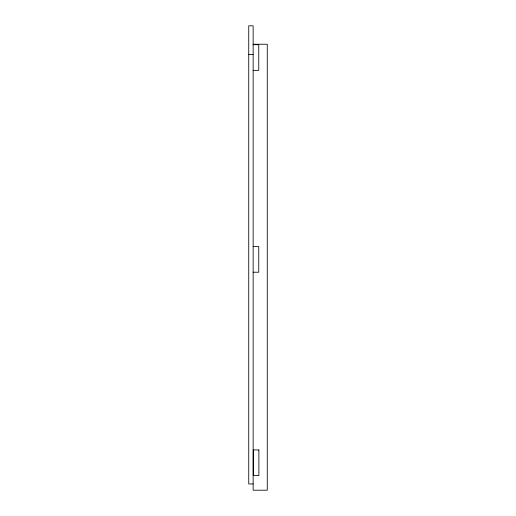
<?xml version="1.0" encoding="UTF-8"?>
<svg xmlns="http://www.w3.org/2000/svg" width="516" height="516" viewBox="0 0 516 516"><rect width="100%" height="100%" fill="white"/><g stroke="black" fill="none" stroke-linecap="round" stroke-linejoin="round"><path stroke-width="0.77" d="M253.143 44.234L267.262 44.234L267.262 490.2L253.143 490.2L253.143 25.8L248.738 25.8L248.738 483.956L253.143 483.956M253.143 44.705L258.761 44.705L258.761 70.357L253.143 70.357M248.738 54.528L253.143 54.528M253.143 246.564L258.761 246.564L258.761 272.222L253.143 272.222M258.89 449.939L253.279 449.939L253.279 475.591L258.89 475.591L258.89 449.939"/></g></svg>
